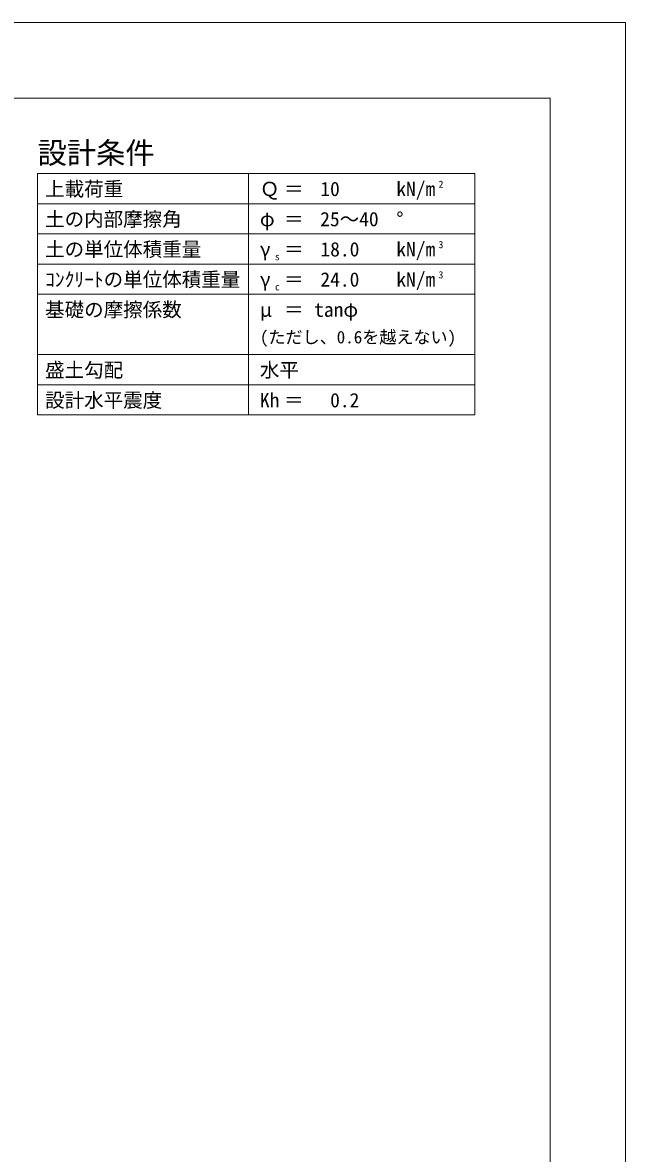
# Model space of a CAD drawing. Units: millimetres at full size; details may follow other scales. Extents: x 0 to 42050, y 0 to 29700.
# Drawn here: x 34051 to 42050, y 14712 to 29700 of the extents above; entities that cross this region are included whole.
import ezdxf
from ezdxf.enums import TextEntityAlignment as Align

# ---------------------------------------------------------------- set-up
doc = ezdxf.new("R2010")
doc.units = ezdxf.units.MM
doc.header["$LTSCALE"] = 50
for name, color, linetype, lineweight in [('D-TTL', 2, 'Continuous', 13), ('D-TTL-FRAM', 2, 'Continuous', 13), ('D-TTL-LINE', 7, 'Continuous', 13), ('D-TTL-TXT', 7, 'Continuous', 13)]:
    doc.layers.add(name, color=color, linetype=linetype, lineweight=lineweight)
doc.styles.add('ＭＳ ゴシック', font='')
doc.styles.get('ＭＳ ゴシック').set_extended_font_data('MS Gothic')

msp = doc.modelspace()

# ---------------------------------------------------------------- linework, layer by layer
at = {"layer": 'D-TTL'}
for points in [[(0, 0), (42050, 0), (42050, 29700), (0, 29700)], [(1000, 1000), (41050, 1000), (41050, 28700), (1000, 28700)]]:
    msp.add_lwpolyline(points, close=True, dxfattribs=at)
at = {"layer": 'D-TTL-FRAM'}
for p, q in [((40050, 27700), (34250, 27700)), ((34250, 27700), (34250, 24500)), ((40050, 27700), (40050, 24500)), ((40050, 24500), (34250, 24500))]:
    msp.add_line(p, q, dxfattribs=at)
at = {"layer": 'D-TTL-LINE'}
for p, q in [((37050, 27700), (37050, 24500)), ((40050, 27300), (34250, 27300)), ((40050, 26900), (34250, 26900)), ((40050, 26500), (34250, 26500)), ((40050, 26100), (34250, 26100)), ((40050, 25300), (34250, 25300)), ((40050, 24900), (34250, 24900))]:
    msp.add_line(p, q, dxfattribs=at)

# ---------------------------------------------------------------- texts
at = {"layer": 'D-TTL-TXT', "style": 'ＭＳ ゴシック'}
for s, height, p in [('設計条件', 284.8, (34250, 27745.38)), ('上載荷重', 189.9, (34350, 27343.58)), ('Ｑ', 189.9, (37200, 27343.58)), ('kN/m', 189.9, (39010, 27343.58)), ('2', 94.94, (39570, 27481.79)), ('＝', 189.9, (37520, 27343.58)), ('土の内部摩擦角', 189.9, (34350, 26943.58)), ('φ', 189.9, (37200, 26943.58)), ('＝', 189.9, (37520, 26943.58)), ('25～40', 189.9, (38000.2, 26943.58)), ('°', 189.9, (39010, 26943.58)), ('土の単位体積重量', 189.9, (34350, 26543.58)), ('γ', 189.9, (37200, 26543.58)), ('＝', 189.9, (37520, 26543.58)), ('kN/m', 189.9, (39010, 26543.58)), ('3', 94.94, (39570, 26681.79)), ('s', 94.94, (37400, 26521.79)), ('ｺﾝｸﾘｰﾄの単位体積重量', 189.9, (34350, 26143.58)), ('kN/m', 189.9, (39010, 26143.58)), ('3', 94.94, (39570, 26281.79)), ('γ', 189.9, (37200, 26143.58)), ('＝', 189.9, (37520, 26143.58)), ('c', 94.94, (37400, 26121.79)), ('基礎の摩擦係数', 189.9, (34350, 25743.58)), ('μ', 189.9, (37200, 25743.58)), ('＝', 189.9, (37520, 25743.58)), ('tanφ', 189.9, (37920, 25743.58)), ('(ただし、0.6を越えない)', 166.1, (37200, 25398.14)), ('盛土勾配', 189.9, (34350, 24943.58)), ('水平', 189.9, (37200, 24943.58)), ('設計水平震度', 189.9, (34350, 24543.58)), ('Kh', 189.9, (37200, 24543.58)), ('＝', 189.9, (37520, 24543.58))]:
    msp.add_text(s, height=height, dxfattribs=at).set_placement(p, align=Align.BOTTOM_LEFT)
for s, p in [('10', (38260.1, 27343.58)), ('18.0', (38520, 26543.58)), ('24.0', (38520, 26143.58)), ('0.2', (38520, 24543.58))]:
    msp.add_text(s, height=189.9, dxfattribs=at).set_placement(p, align=Align.BOTTOM_RIGHT)

doc.saveas('drawing.dxf')
